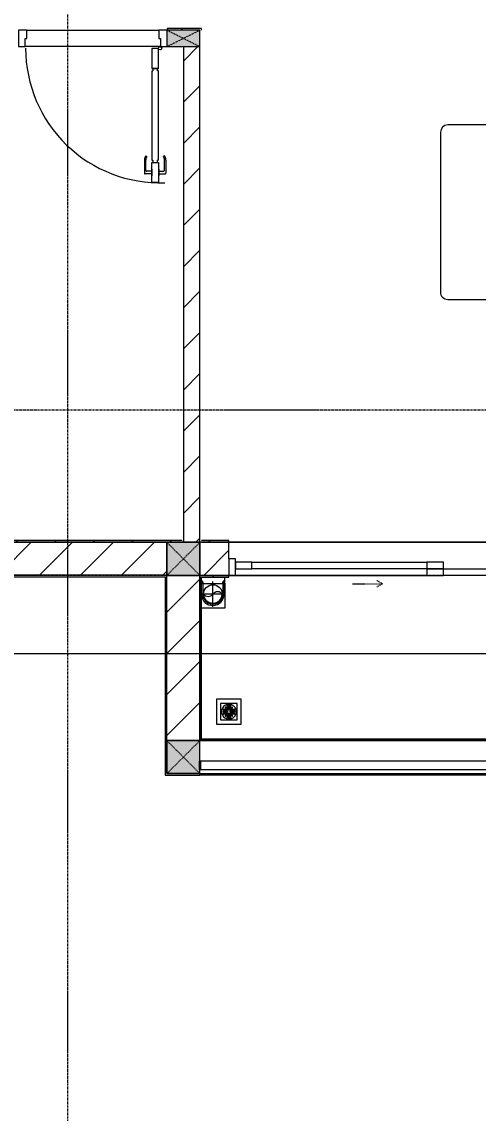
# Model space of a CAD drawing. Header units: millimetres. Extents: x 5356 to 209803, y -16346 to 109894.
# Drawn here: x 48574 to 51338, y 21282 to 27887 of the extents above; entities that cross this region are included whole.
import ezdxf

# ---------------------------------------------------------------- set-up
doc = ezdxf.new("R2010")
doc.units = ezdxf.units.MM
for name, pattern in [('Dash', [6, 3, -3]), ('Grid Line', [22.225, 12.7, -3.175, 3.175, -3.175]), ('IMPORT-CENTER _3_', [10.16, 6.35, -1.27, 1.27, -1.27])]:
    doc.linetypes.add(name, pattern=pattern)
for name, color, linetype, lineweight in [('0-1', 7, 'Continuous', 5), ('A-ANNO-DIMS', 211, 'Continuous', 9), ('A-ANNO-DIMS-220', 211, 'Continuous', 9), ('A-DETL-GENF-1', 9, 'Continuous', 9), ('A-DOOR', 31, 'Continuous', 9), ('A-DOOR-1', 9, 'Continuous', 9), ('A-DOOR-FRAM', 31, 'Continuous', 9), ('A-DOOR-HDLN', 31, 'Dash', 9), ('A-FLOR-1', 9, 'Continuous', 9), ('A-FLOR-HRAL', 11, 'Continuous', 9), ('A-WALL', 113, 'Continuous', 9), ('A-WALL-1', 253, 'Continuous', 18), ('A-WALL-2', 9, 'Continuous', 9), ('A-WALL-3', 113, 'Continuous', 18), ('A-WALL-PATT-1', 10, 'Continuous', 9), ('A-WALL-PATT-2', 9, 'Continuous', 9), ('A-WALL-PATT-3', 111, 'Continuous', 9), ('G-IMPT', 8, 'Continuous', 9), ('G-IMPT-2', 8, 'IMPORT-CENTER _3_', 9), ('I-FURN', 30, 'Continuous', 9), ('I-FURN-1', 9, 'Continuous', 9), ('I-WALL-1', 253, 'Continuous', 18), ('I-WALL-2', 9, 'Continuous', 9), ('M-EQPM', 50, 'Continuous', 9), ('S-BEAM-1', 9, 'Continuous', 9), ('S-COLS', 52, 'Continuous', 9), ('S-COLS-1', 254, 'Continuous', 5), ('S-COLS-2', 253, 'Continuous', 18), ('S-COLS-3', 9, 'Continuous', 9), ('S-COLS-4', 52, 'Continuous', 18), ('S-COLS-5', 52, 'Dash', 9), ('S-COLS-HDLN', 52, 'Dash', 9), ('S-COLS-HDLN-1', 9, 'Dash', 9), ('S-GRID-1', 1, 'Grid Line', 9)]:
    doc.layers.add(name, color=color, linetype=linetype, lineweight=lineweight)
doc.styles.add('Arial_2', font='arial_0.ttf', dxfattribs={"width": 0.9, "height": 660})
doc.dimstyles.new('1_Dim_chi_tiet_khu_đất_2', dxfattribs={"dimscale": 304.8, "dimtxt": 673.371204, "dimasz": 0.866142, "dimexe": 0.721785, "dimexo": 0.0625, "dimgap": 0.072178, "dimtad": 1, "dimdec": 0, "dimrnd": 5, "dimzin": 0, "dimdsep": 46, "dimtxsty": 'Arial_2', "dimblk1": 'OBLIQUE', "dimblk2": 'OBLIQUE', "dimsah": 1, "dimcen": 0.09, "dimdle": 0.721785, "dimazin": 0, "dimtfac": 1, "dimtdec": 4, "dimtix": 1, "dimtmove": 0, "dimatfit": 3, "dimfxl": 2.165354, "dimfxlon": 1, "dimtvp": 1, "dimtolj": 1, "dimtzin": 0, "dimarcsym": 2})
pattern_1 = [(45, (0, 0), (-124.4508, 124.4508), [])]
pattern_2 = [(45, (0, 0), (-116.6726, 116.6726), [])]

# ---------------------------------------------------------------- blocks, each defined once
blk = doc.blocks.new('NCV_TKTC_KET CAU_rvt-1-TKCS_MB ĐỊNH VỊ MỐC TỌA ĐỘ CÔNG TRÌNH')
at = {"layer": 'S-BEAM-1'}
blk.add_line((52727.6, 23535.3), (49652.6, 23535.3), dxfattribs=at)
blk = doc.blocks.new('DOOR_CW_01 CANH MO-PANEL KINH - DIW_01-900x2200-CỬA GỖ VÂN LAMINATE-553393-TKCS_MB ĐỊNH VỊ MỐC TỌA ĐỘ CÔNG TRÌNH')
at = {"layer": 'A-DETL-GENF-1'}
for p, q in [((-397, 872), (-357, 872)), ((-397, 752), (-397, 872)), ((-357, 872), (-357, 752)), ((-442, 737), (-442, 816.5)), ((-399, 820.5), (-438, 820.5)), ((-434, 799.5), (-434, 737)), ((-399, 803.5), (-430, 803.5)), ((-399, 831.8), (-397, 831.8)), ((-399, 792.2), (-399, 831.8)), ((-397, 792.2), (-397, 831.8)), ((-357, 792.2), (-357, 831.8)), ((-355, 831.8), (-357, 831.8)), ((-355, 792.2), (-355, 831.8)), ((-355, 820.5), (-316, 820.5)), ((-355, 803.5), (-324, 803.5)), ((-320, 799.5), (-320, 737)), ((-312, 737), (-312, 816.5)), ((-397, 792.2), (-399, 792.2)), ((-357, 752), (-397, 752)), ((-397, 738), (-391, 738)), ((-397, 738), (-397, 196)), ((-363, 752), (-391, 752)), ((-391, 752), (-391, 738)), ((-363, 738), (-363, 752)), ((-357, 738), (-363, 738)), ((-357, 792.2), (-355, 792.2)), ((-357, 196), (-357, 738)), ((-433.9, 711.2), (-427.3, 715.8)), ((-320.1, 711.2), (-326.7, 715.8)), ((-397, 196), (-391, 196)), ((-357, 182), (-397, 182)), ((-397, 182), (-397, 62)), ((-391, 196), (-391, 182)), ((-391, 182), (-363, 182)), ((-357, 196), (-363, 196)), ((-363, 182), (-363, 196)), ((-357, 62), (-357, 182)), ((-397, 62), (-357, 62))]:
    blk.add_line(p, q, dxfattribs=at)
blk.add_circle((-407, 60), 10, dxfattribs=at)
for centre, radius, start, end in [((-407, 60), 814, 360, 92), ((-438, 816.5), 4, 90, 180), ((-430, 799.5), 4, 90, 180), ((-324, 799.5), 4, 360, 90), ((-316, 816.5), 4, 0, 90), ((-397, 737), 45, 180, 215), ((-397, 737), 37, 180, 215), ((-357, 737), 37, 325, 0), ((-357, 737), 45, 325, 0)]:
    blk.add_arc(centre, radius, start, end, dxfattribs=at)
at = {"layer": 'A-DOOR-1'}
for p, q in [((-410, 50), (-450, 50)), ((-450, 50), (-450, -50)), ((-410, 0), (-410, 50)), ((-400, 0), (-410, 0)), ((-407, 50), (-382, 50)), ((-400, -50), (-400, 0)), ((410, 0), (400, 0)), ((400, 0), (400, -50)), ((450, 50), (410, 50)), ((410, 50), (410, 0)), ((450, -50), (450, 50)), ((-450, -50), (-400, -50)), ((400, -50), (450, -50))]:
    blk.add_line(p, q, dxfattribs=at)
blk = doc.blocks.new('LOBBY_SOFA_1 - LOBBY_SOFA_1-V15-TKCS_MB ĐỊNH VỊ MỐC TỌA ĐỘ CÔNG TRÌNH')
at = {"layer": 'I-FURN'}
for p, q in [((-2556, -14.9), (-2556, -660)), ((-2457, -66), (-2457, -660)), ((-807, -66), (-2457, -66)), ((-807, -660), (-807, -66)), ((-708, -660), (-708, -14.9)), ((-3128.2, -193.5), (-2688.2, -193.5)), ((-3128.2, -633.5), (-3128.2, -193.5)), ((-2688.2, -193.5), (-2688.2, -633.5)), ((-807, -143), (-2457, -143)), ((-1907, -143), (-1907, -660)), ((-1357, -143), (-1357, -660)), ((-575.9, -193.5), (-575.9, -633.5)), ((-135.9, -193.5), (-575.9, -193.5)), ((-135.9, -633.5), (-135.9, -193.5)), ((-2915.4, -269), (-2915.4, -401)), ((-348.6, -269), (-348.6, -401)), ((-2915.4, -357), (-2981.4, -423)), ((-2849.4, -423), (-2915.4, -357)), ((-414.6, -423), (-348.6, -357)), ((-348.6, -357), (-282.6, -423)), ((-2937.4, -423), (-3069.4, -423)), ((-2981.4, -423), (-2915.4, -489)), ((-2915.4, -489), (-2849.4, -423)), ((-2915.4, -445), (-2915.4, -577)), ((-2893.4, -423), (-2761.4, -423)), ((-370.6, -423), (-502.6, -423)), ((-348.6, -489), (-414.6, -423)), ((-282.6, -423), (-348.6, -489)), ((-348.6, -445), (-348.6, -577)), ((-326.6, -423), (-194.6, -423)), ((-2688.2, -633.5), (-3128.2, -633.5)), ((-2556, -660), (-708, -660)), ((-575.9, -633.5), (-135.9, -633.5)), ((-1160.3, -1020.5), (-2128.3, -1020.5)), ((-2172.3, -1064.5), (-2172.3, -1504.5)), ((-1116.3, -1504.5), (-1116.3, -1064.5)), ((-2128.3, -1548.5), (-1160.3, -1548.5))]:
    blk.add_line(p, q, dxfattribs=at)
for centre, radius in [((-2915.4, -423), 154), ((-348.6, -423), 154), ((-2915.4, -423), 22), ((-348.6, -423), 22)]:
    blk.add_circle(centre, radius, dxfattribs=at)
for centre, start, end in [((-2128.3, -1064.5), 90, 180), ((-1160.3, -1064.5), 0, 90), ((-2128.3, -1504.5), 180, 270), ((-1160.3, -1504.5), 270, 0)]:
    blk.add_arc(centre, 44, start, end, dxfattribs=at)
at = {"layer": 'I-FURN-1'}
for p, q in [((-2556, -14.9), (-2556, -660)), ((-708, -660), (-708, -14.9)), ((-2688.2, -193.5), (-3128.2, -193.5)), ((-3128.2, -193.5), (-3128.2, -633.5)), ((-2688.2, -633.5), (-2688.2, -193.5)), ((-135.9, -193.5), (-575.9, -193.5)), ((-575.9, -193.5), (-575.9, -633.5)), ((-135.9, -633.5), (-135.9, -193.5)), ((-3128.2, -633.5), (-2688.2, -633.5)), ((-2556, -660), (-708, -660)), ((-575.9, -633.5), (-135.9, -633.5)), ((-1160.3, -1020.5), (-2128.3, -1020.5)), ((-2172.3, -1064.5), (-2172.3, -1504.5)), ((-1116.3, -1504.5), (-1116.3, -1064.5)), ((-2128.3, -1548.5), (-1160.3, -1548.5))]:
    blk.add_line(p, q, dxfattribs=at)
for centre, start, end in [((-2128.3, -1064.5), 90, 180), ((-1160.3, -1064.5), 0, 90), ((-2128.3, -1504.5), 180, 270), ((-1160.3, -1504.5), 270, 0)]:
    blk.add_arc(centre, 44, start, end, dxfattribs=at)
blk = doc.blocks.new('G1_SOF - BO TRU - 100x200-745959-TKCS_MB ĐỊNH VỊ MỐC TỌA ĐỘ CÔNG TRÌNH')
at = {"layer": 'S-COLS-3'}
blk.add_hatch(color=256, dxfattribs=at).paths.add_polyline_path([(50, -100), (50, 98.4), (-50, 98.4), (-50, -100), (0, -100)])
at = {"layer": 'S-COLS-2'}
for p, q in [((-50, 98.4), (-50, -100)), ((50, -100), (50, 98.4)), ((-50, -100), (50, -100))]:
    blk.add_line(p, q, dxfattribs=at)
at = {"layer": 'S-COLS-HDLN-1'}
for p, q in [((50, 100), (-50, -100)), ((-50, 100), (50, -100))]:
    blk.add_line(p, q, dxfattribs=at)
blk = doc.blocks.new('NCV_TKTC_TANG 1_rvt-1-TKCS_MB ĐỊNH VỊ MỐC TỌA ĐỘ CÔNG TRÌNH')
at = {"layer": 'A-WALL-PATT-1'}
h = blk.add_hatch(dxfattribs=at)
h.set_pattern_fill('FP_2', color=256, style=0, pattern_type=2)
h.set_pattern_definition(pattern_1)
h.paths.add_polyline_path([(49652.6, 24736.9), (49652.6, 27736.9), (49552.6, 27736.9), (49552.6, 24736.9)])
at = {"layer": 'A-WALL-PATT-2'}
h = blk.add_hatch(dxfattribs=at)
h.set_pattern_fill('FP_3', color=256, style=0, pattern_type=2)
h.set_pattern_definition(pattern_2)
h.paths.add_polyline_path([(49552.6, 27836.9), (49662.6, 27836.9), (49662.6, 27846.9), (49454.2, 27846.9), (49454.2, 27836.9)])
h.paths.add_polyline_path([(47721.6, 27836.9), (48554.2, 27836.9), (48554.2, 27846.9), (46352.6, 27846.9), (46352.6, 27836.9), (46511.2, 27836.9)])
h = blk.add_hatch(dxfattribs=at)
h.set_pattern_fill('FP_3', color=256, style=0, pattern_type=2)
h.set_pattern_definition(pattern_2)
h.paths.add_polyline_path([(48932.1, 24736.9), (49552.6, 24736.9), (49552.6, 24746.9), (45962.6, 24746.9), (45962.6, 24736.9), (48452.6, 24736.9)])
h = blk.add_hatch(dxfattribs=at)
h.set_pattern_fill('FP_3', color=256, style=0, pattern_type=2)
h.set_pattern_definition(pattern_2)
h.paths.add_polyline_path([(52552.6, 24736.9), (52552.6, 24746.9), (52327.6, 24746.9), (52327.6, 24736.9)])
h.paths.add_polyline_path([(49827.6, 24736.9), (49827.6, 24746.9), (49662.6, 24746.9), (49662.6, 24736.9)])
h = blk.add_hatch(dxfattribs=at)
h.set_pattern_fill('FP_3', color=256, style=0, pattern_type=2)
h.set_pattern_definition(pattern_2)
h.paths.add_polyline_path([(49652.6, 23536.9), (49662.6, 23536.9), (49662.6, 24536.9), (49652.6, 24536.9), (49652.6, 24090.6)])
h = blk.add_hatch(dxfattribs=at)
h.set_pattern_fill('FP_3', color=256, style=0, pattern_type=2)
h.set_pattern_definition(pattern_2)
h.paths.add_polyline_path([(52727.6, 24526.9), (52727.6, 24536.9), (52327.6, 24536.9), (52327.6, 24526.9), (52717.6, 24526.9)])
h.paths.add_polyline_path([(49827.6, 24526.9), (49827.6, 24536.9), (49662.6, 24536.9), (49662.6, 24526.9), (49823.6, 24526.9)])
at = {"layer": 'A-FLOR-1'}
for p, q in [((48604.2, 27836.9), (49404.2, 27836.9)), ((49414.2, 27736.9), (48594.2, 27736.9)), ((49827.6, 24736.9), (52327.6, 24736.9)), ((52327.6, 24736.9), (49827.6, 24736.9)), ((49867.6, 24536.9), (51027.6, 24536.9))]:
    blk.add_line(p, q, dxfattribs=at)
at = {"layer": 'A-WALL-1'}
for p, q in [((49552.6, 27736.9), (49552.6, 24736.9)), ((49652.6, 24736.9), (49652.6, 27736.9)), ((49552.6, 24736.9), (49652.6, 24736.9))]:
    blk.add_line(p, q, dxfattribs=at)
at = {"layer": 'A-WALL-2'}
for p, q in [((48604.2, 27836.9), (49404.2, 27836.9)), ((49414.2, 27736.9), (48594.2, 27736.9))]:
    blk.add_line(p, q, dxfattribs=at)
at = {"layer": 'I-WALL-1'}
for p, q in [((49662.6, 27846.9), (49454.2, 27846.9)), ((49454.2, 27846.9), (49454.2, 27836.9)), ((49662.6, 27836.9), (49662.6, 27846.9)), ((49542.6, 24746.9), (45962.6, 24746.9)), ((48452.6, 24736.9), (49552.6, 24736.9)), ((49552.6, 24736.9), (49552.6, 24746.9)), ((49827.6, 24746.9), (49662.6, 24746.9)), ((49662.6, 24736.9), (49827.6, 24736.9)), ((49827.6, 24736.9), (49827.6, 24746.9)), ((49652.6, 24536.9), (49652.6, 23536.9)), ((49662.6, 24536.9), (49652.6, 24536.9)), ((49827.6, 24536.9), (49662.6, 24536.9)), ((49662.6, 23536.9), (49662.6, 24526.9)), ((49662.6, 24526.9), (49827.6, 24526.9)), ((49827.6, 24526.9), (49827.6, 24536.9)), ((49652.6, 23536.9), (49662.6, 23536.9))]:
    blk.add_line(p, q, dxfattribs=at)
at = {"layer": 'I-WALL-2'}
for p, q in [((49662.6, 23546.9), (52717.6, 23546.9)), ((52717.6, 23536.9), (49662.6, 23536.9))]:
    blk.add_line(p, q, dxfattribs=at)
at = {"layer": 'A-DOOR-1', "rotation": 180}
blk.add_blockref('DOOR_CW_01 CANH MO-PANEL KINH - DIW_01-900x2200-CỬA GỖ VÂN LAMINATE-553393-TKCS_MB ĐỊNH VỊ MỐC TỌA ĐỘ CÔNG TRÌNH', (49004.2, 27786.9), dxfattribs=at)
at = {"layer": 'I-FURN-1', "rotation": 270.0000000000005}
blk.add_blockref('LOBBY_SOFA_1 - LOBBY_SOFA_1-V15-TKCS_MB ĐỊNH VỊ MỐC TỌA ĐỘ CÔNG TRÌNH', (52657.5, 25090.4), dxfattribs=at)
at = {"layer": 'S-COLS-3', "rotation": 89.99999999999945}
blk.add_blockref('G1_SOF - BO TRU - 100x200-745959-TKCS_MB ĐỊNH VỊ MỐC TỌA ĐỘ CÔNG TRÌNH', (49552.6, 27786.9), dxfattribs=at)
blk = doc.blocks.new('DEG_02-DEG_03 - DEG_02-2500x2400mm-CỬA ĐI 02 CÁNH TRƯỢT-625766-TKCS_MB ĐỊNH VỊ MỐC TỌA ĐỘ CÔNG TRÌNH')
at = {"layer": 'A-DOOR'}
for p, q in [((-1110, 100), (-1210, 100)), ((-1210, 100), (-1210, 60)), ((-1110, 60), (-1110, 100)), ((-1110, 100), (-50, 100)), ((50, 100), (-50, 100)), ((-50, 100), (-50, 60)), ((50, 60), (50, 100)), ((-1210, 60), (-1110, 60)), ((-50, 60), (-1110, 60)), ((50, 60), (-50, 60)), ((-50, 60), (-50, 20)), ((-50, 60), (50, 60)), ((-50, 20), (50, 20)), ((50, 20), (50, 60)), ((50, 60), (1110, 60)), ((1110, 20), (50, 20)), ((1210, 60), (1110, 60)), ((1110, 60), (1110, 20)), ((1110, 20), (1210, 20)), ((1210, 20), (1210, 60))]:
    blk.add_line(p, q, dxfattribs=at)
at = {"layer": 'A-DOOR-FRAM'}
for p, q in [((-1210, 100), (-1250, 100)), ((-1250, 100), (-1250, 0)), ((-1210, 0), (-1210, 100)), ((1250, 100), (1210, 100)), ((1210, 100), (1210, 0)), ((1250, 0), (1250, 100)), ((-1250, 0), (-1210, 0)), ((1210, 0), (1250, 0))]:
    blk.add_line(p, q, dxfattribs=at)
at = {"layer": 'A-DOOR-HDLN'}
for p, q in [((-500.4, 151.1), (-320.4, 151.1)), ((-320.4, 151.1), (-355, 171.1)), ((-320.4, 151.1), (-355, 131.1)), ((320.4, 151.1), (355, 171.1)), ((320.4, 151.1), (355, 131.1)), ((500.4, 151.1), (320.4, 151.1))]:
    blk.add_line(p, q, dxfattribs=at)
blk = doc.blocks.new('Railing - 50 x 10mm-1251311-TKCS_MB ĐỊNH VỊ MỐC TỌA ĐỘ CÔNG TRÌNH')
at = {"layer": 'A-FLOR-HRAL'}
for p, q in [((25, 5), (-25, 5)), ((-25, 5), (-25, -5)), ((25, -5), (25, 5)), ((-25, -5), (25, -5))]:
    blk.add_line(p, q, dxfattribs=at)
blk = doc.blocks.new('Railing - Railing-1602668-TKCS_MB ĐỊNH VỊ MỐC TỌA ĐỘ CÔNG TRÌNH')
at = {"layer": 'A-FLOR-HRAL'}
for p, q in [((52722.6, 23412.4), (49657.6, 23412.4)), ((49657.6, 23362.4), (52722.6, 23362.4))]:
    blk.add_line(p, q, dxfattribs=at)
at = {"rotation": 90}
for p in [(49652.6, 23387.4), (52727.6, 23387.4)]:
    blk.add_blockref('Railing - 50 x 10mm-1251311-TKCS_MB ĐỊNH VỊ MỐC TỌA ĐỘ CÔNG TRÌNH', p, dxfattribs=at)
blk = doc.blocks.new('TKTC_XREF_251221_MB TANG 1 - TKTC_XREF_260130_MB TANG 1_dwg_THU NUOC - THU NUOC-444531-TKCS_MB TẦNG 1-4202120-TKCS_MB ĐỊNH VỊ MỐC TỌA ĐỘ CÔNG TRÌNH')
at = {"layer": 'M-EQPM'}
for p, q in [((-23.3, 10.8), (40.9, 10.8)), ((40.9, 4.8), (-23.3, 4.8)), ((-11, 23.3), (28.5, 23.3)), ((28.5, 17.3), (-11, 17.3)), ((-1.1, 35.6), (18.5, 35.6)), ((18.5, 29.6), (-1.1, 29.6)), ((-23.3, -13.6), (40.9, -13.6)), ((40.9, -19.6), (-23.3, -19.6)), ((-11, -26.1), (28.5, -26.1)), ((28.5, -32.1), (-11, -32.1)), ((-1.1, -38.5), (18.5, -38.5)), ((18.5, -44.5), (-1.1, -44.5))]:
    blk.add_line(p, q, dxfattribs=at)
at = {"layer": 'M-EQPM', "flags": 128}
for points in [[(83.7, -79.4), (83.7, 70.6), (-66.3, 70.6), (-66.3, -79.4)], [(58.7, -54.4), (58.7, 45.6), (-41.3, 45.6), (-41.3, -54.4)]]:
    blk.add_lwpolyline(points, close=True, dxfattribs=at)
for points in [[(-23.3, -1.2), (0.7, -1.2), (0.7, -7.2), (-23.3, -7.2)], [(40.9, -7.2), (16.7, -7.2), (16.7, -1.2), (40.9, -1.2)]]:
    blk.add_lwpolyline(points, dxfattribs=at)
at = {"layer": 'M-EQPM'}
for centre, radius, start, end in [((8.7, -4.4), 45, 360, 180), ((8.7, -4.4), 45, 360, 180), ((-23.3, 7.8), 3, 90, 270), ((-11, 20.3), 3, 90, 270), ((-1.1, 32.6), 3, 90, 270), ((18.5, 32.6), 3, 270, 90), ((28.5, 20.3), 3, 270, 90), ((40.9, 7.8), 3, 270, 90), ((8.7, -4.4), 45, 180, 360), ((8.7, -4.4), 45, 180, 360), ((-23.3, -4.2), 3, 90, 270), ((-23.3, -16.6), 3, 90, 270), ((-11, -29.1), 3, 90, 270), ((-1.1, -41.5), 3, 90, 270), ((18.5, -41.5), 3, 270, 90), ((28.5, -29.1), 3, 270, 90), ((40.9, -4.2), 3, 270, 90), ((40.9, -16.6), 3, 270, 90)]:
    blk.add_arc(centre, radius, start, end, dxfattribs=at)
blk = doc.blocks.new('TKTC_XREF_251221_MB TANG 1 - TKTC_XREF_260130_MB TANG 1_dwg_CUM U_DN100-V242-TKCS_MB ĐỊNH VỊ MỐC TỌA ĐỘ CÔNG TRÌNH')
at = {"layer": 'G-IMPT'}
blk.add_hatch(color=256, dxfattribs=at).paths.add_polyline_path([(61, 0), (58.9, 15.8), (52.8, 30.5), (43.1, 43.1), (30.5, 52.8), (15.8, 58.9), (0, 61), (0, 57), (14.8, 55.1), (28.5, 49.4), (40.3, 40.3), (49.4, 28.5), (55.1, 14.8), (57, 0), (55.1, -14.8), (49.4, -28.5), (40.3, -40.3), (28.5, -49.4), (14.8, -55.1), (0, -57), (0, -61), (15.8, -58.9), (30.5, -52.8), (43.1, -43.1), (52.8, -30.5), (58.9, -15.8)])
for p, q in [((-79.1, 66.6), (-79.1, 63.4)), ((-76.6, 66.6), (-76.6, 63.4)), ((-74.6, 66.6), (-74.6, 63.4)), ((-72.7, 69.3), (-72.7, 60.7)), ((-66.9, 67.9), (-71.7, 67.9)), ((-65, 69), (0, 69)), ((-66.9, 62.1), (-71.7, 62.1)), ((-79.1, -63.4), (-79.1, -66.6)), ((-76.6, -63.4), (-76.6, -66.6)), ((-74.6, -63.4), (-74.6, -66.6)), ((-72.7, -60.7), (-72.7, -68.6)), ((-66.9, -62.1), (-71.7, -62.1)), ((-66.9, -67.9), (-71.7, -67.9))]:
    blk.add_line(p, q, dxfattribs=at)
at = {"layer": 'G-IMPT', "flags": 128}
for points in [[(-72.7, 67.6), (-78.1, 67.6), (-78.1, 62.4), (-72.7, 62.4)], [(-71.7, 59.2), (-66.9, 59.2), (-66.9, 70.8), (-71.7, 70.8)], [(-66.9, 70.8), (-66.9, 72.7), (-65, 72.7), (-65, 57.3), (-66.9, 57.3), (-66.9, 59.2)], [(-65, 61), (0, 61), (0, 57)], [(-72.7, -62.4), (-78.1, -62.4), (-78.1, -67.6), (-72.7, -67.6)], [(-66.9, -68.7), (-66.9, -59.2), (-71.7, -59.2)], [(-66.9, -59.2), (-66.9, -57.3), (-65, -57.3), (-65, -68.7)], [(-65, -61), (0, -61), (0, -57)]]:
    blk.add_lwpolyline(points, dxfattribs=at)
at = {"layer": 'G-IMPT'}
for centre, radius, start, end in [((-78.1, 66.6), 0.96, 90, 180), ((-71.1, 69.3), 1.56, 112.61986, 247.38014), ((-67.9, 65), 4.8, 143.1301, 216.8699), ((0, 0), 69, 271.95476, 90), ((-78.1, 63.4), 0.96, 180, 270), ((-71.1, 60.7), 1.56, 112.61986, 247.38014), ((0, 0), 61, 270, 90), ((0, 0), 57, 270, 90), ((-78.1, -63.4), 0.96, 90, 180), ((-71.1, -60.7), 1.56, 112.61986, 247.38014), ((-67.9, -65), 4.8, 143.1301, 216.8699), ((-78.1, -66.6), 0.96, 180, 270)]:
    blk.add_arc(centre, radius, start, end, dxfattribs=at)
blk = doc.blocks.new('TKTC_XREF_251221_MB TANG 1 - TKTC_XREF_260130_MB TANG 1_dwg_$cc-V240-TKCS_MB ĐỊNH VỊ MỐC TỌA ĐỘ CÔNG TRÌNH')
at = {"layer": 'G-IMPT'}
blk.add_circle((0, 0), 0.5, dxfattribs=at)
for centre, radius, start, end in [((0, 0), 0.5, 90, 270), ((0.188, 0.25), 0.313, 126.8699, 233.1301), ((-0.188, -0.25), 0.313, 306.8699, 53.1301)]:
    blk.add_arc(centre, radius, start, end, dxfattribs=at)
at = {"layer": 'G-IMPT-2'}
for p, q in [((0, -0.673), (0, 0.607)), ((-0.673, 0), (0.673, 0))]:
    blk.add_line(p, q, dxfattribs=at)
blk = doc.blocks.new('TKTC_XREF_251221_MB TANG 1 - TKTC_XREF_260130_MB TANG 1_dwg-4202109-TKCS_MB ĐỊNH VỊ MỐC TỌA ĐỘ CÔNG TRÌNH')
at = {"layer": 'G-IMPT'}
blk.add_line((-153489.5, -376858.4), (-153348.6, -376858.4), dxfattribs=at)
at = {"layer": 'G-IMPT', "flags": 128}
for points in [[(-153489.5, -376858.2), (-153348.3, -376858.2), (-153348.6, -376819.7)], [(-153348.6, -376858.4), (-153348.6, -377008), (-153489.1, -377008)]]:
    blk.add_lwpolyline(points, dxfattribs=at)
for name, p, xscale, yscale, zscale, rotation in [('TKTC_XREF_251221_MB TANG 1 - TKTC_XREF_260130_MB TANG 1_dwg_CUM U_DN100-V242-TKCS_MB ĐỊNH VỊ MỐC TỌA ĐỘ CÔNG TRÌNH', (-153421, -376923.3), 0.9975000000000007, 0.9975000000000007, 0.9975000000000007, 270.0009913382947), ('TKTC_XREF_251221_MB TANG 1 - TKTC_XREF_260130_MB TANG 1_dwg_$cc-V240-TKCS_MB ĐỊNH VỊ MỐC TỌA ĐỘ CÔNG TRÌNH', (-153420.1, -376923.3), 113.7150000000073, 113.7150000000073, 113.7150000000073, 89.99900866374671)]:
    blk.add_blockref(name, p, dxfattribs=dict(xscale=xscale, yscale=yscale, zscale=zscale, rotation=rotation))
blk.add_blockref('TKTC_XREF_251221_MB TANG 1 - TKTC_XREF_260130_MB TANG 1_dwg_THU NUOC - THU NUOC-444531-TKCS_MB TẦNG 1-4202120-TKCS_MB ĐỊNH VỊ MỐC TỌA ĐỘ CÔNG TRÌNH', (-153332.3, -377630.4))
blk = doc.blocks.new('TKTC_XREF_251221_MB TANG 1 - TKTC_XREF_251221_MB TANG 1-2038492-TKCS_MB ĐỊNH VỊ MỐC TỌA ĐỘ CÔNG TRÌNH')
blk.add_blockref('TKTC_XREF_251221_MB TANG 1 - TKTC_XREF_260130_MB TANG 1_dwg-4202109-TKCS_MB ĐỊNH VỊ MỐC TỌA ĐỘ CÔNG TRÌNH', (169499.1, 384109.7))
blk = doc.blocks.new('G1_SOF - BO TRU - 200x200-3050151-TKCS_MB ĐỊNH VỊ MỐC TỌA ĐỘ CÔNG TRÌNH')
at = {"layer": 'S-COLS-HDLN'}
for p, q in [((-100, 100), (100, -100)), ((100, 100), (-100, -100))]:
    blk.add_line(p, q, dxfattribs=at)
blk = doc.blocks.new('DIMBLOCK7-TKCS_MB ĐỊNH VỊ MỐC TỌA ĐỘ CÔNG TRÌNH')
at = {"layer": 'A-ANNO-DIMS-220'}
for p, q in [((33652.6, 24724.5), (33652.6, 23844.5)), ((33652.6, 24064.5), (33652.6, 24724.5)), ((127252.6, 24724.5), (127252.6, 23844.5)), ((127252.6, 24064.5), (127252.6, 24724.5)), ((33432.6, 24064.5), (127472.6, 24064.5))]:
    blk.add_line(p, q, dxfattribs=at)
at = {"layer": 'A-ANNO-DIMS-220', "lineweight": 25}
for p, q in [((33652.6, 24064.5), (33784.6, 24196.5)), ((127252.6, 24064.5), (127384.6, 24196.5)), ((33652.6, 24064.5), (33520.6, 23932.5)), ((127252.6, 24064.5), (127120.6, 23932.5))]:
    blk.add_line(p, q, dxfattribs=at)
at = {"layer": 'A-ANNO-DIMS-220', "color": 0, "insert": (79313, 24943.3), "char_height": 660, "width": 2734.923, "attachment_point": 1, "line_spacing_factor": 0.941778, "style": 'Arial_2'}
blk.add_mtext('93600', dxfattribs=at)
blk = doc.blocks.new('_Oblique')
at = {"color": 0, "linetype": 'ByBlock', "lineweight": -2}
blk.add_line((-0.5, -0.5), (0.5, 0.5), dxfattribs=at)

msp = doc.modelspace()

# ---------------------------------------------------------------- hatches: boundary and pattern name
at = {"layer": 'A-WALL-PATT-3'}
h = msp.add_hatch(dxfattribs=at)
h.set_pattern_fill('FP_1', color=256, style=0, pattern_type=2)
h.set_pattern_definition(pattern_1)
h.paths.add_polyline_path([(49452.6, 24536.9), (49452.6, 24736.9), (48452.6, 24736.9), (48452.6, 24537.4), (49442.6, 24537.4)])
h.paths.add_polyline_path([(46052.6, 24537.4), (47052.6, 24537.4), (47052.6, 24736.9), (46052.6, 24736.9)])
h = msp.add_hatch(dxfattribs=at)
h.set_pattern_fill('FP_1', color=256, style=0, pattern_type=2)
h.set_pattern_definition(pattern_1)
h.paths.add_polyline_path([(52563.4, 24536.9), (52577.6, 24536.9), (52577.6, 24736.9), (52327.6, 24736.9), (52327.6, 24536.9)])
h.paths.add_polyline_path([(49827.6, 24536.9), (49827.6, 24736.9), (49652.6, 24736.9), (49652.6, 24536.9)])
h = msp.add_hatch(dxfattribs=at)
h.set_pattern_fill('FP_1', color=256, style=0, pattern_type=2)
h.set_pattern_definition(pattern_1)
h.paths.add_polyline_path([(49452.6, 23536.9), (49652.6, 23536.9), (49652.6, 24536.9), (49452.6, 24536.9), (49452.6, 24090.6)])
at = {"layer": 'S-COLS-1'}
for points in [[(49452.6, 24536.9), (49652.6, 24536.9), (49652.6, 24736.9), (49452.6, 24736.9)], [(49452.6, 23336.9), (49652.6, 23336.9), (49652.6, 23362.4), (49647.6, 23362.4), (49647.6, 23412.4), (49652.6, 23412.4), (49652.6, 23536.9), (49452.6, 23536.9)]]:
    msp.add_hatch(color=256, dxfattribs=at).paths.add_polyline_path(points)

# ---------------------------------------------------------------- linework, layer by layer
at = {"layer": 'A-WALL'}
for p, q in [((49452.6, 24536.9), (49452.6, 24736.9)), ((49652.6, 24736.9), (49652.6, 24536.9)), ((49827.6, 24736.9), (52327.6, 24736.9)), ((49442.6, 24537.4), (48452.6, 24537.4)), ((49442.6, 24536.9), (49442.6, 24537.4)), ((49652.6, 24536.9), (49442.6, 24536.9)), ((51027.6, 24536.9), (49867.6, 24536.9)), ((49452.6, 23536.9), (49652.6, 23536.9)), ((49652.6, 23336.9), (52727.6, 23336.9)), ((52727.6, 23326.9), (49652.6, 23326.9))]:
    msp.add_line(p, q, dxfattribs=at)
at = {"layer": 'A-WALL-3'}
for p, q in [((49452.6, 24736.9), (48452.6, 24736.9)), ((49827.6, 24736.9), (49652.6, 24736.9)), ((49827.6, 24636.9), (49827.6, 24736.9)), ((45852.6, 24527.4), (49442.6, 24527.4)), ((49442.6, 24527.4), (49442.6, 23326.9)), ((49452.6, 23336.9), (49452.6, 24536.9)), ((49652.6, 23536.9), (49652.6, 24536.9)), ((49652.6, 24536.9), (49827.6, 24536.9)), ((49442.6, 23326.9), (49652.6, 23326.9)), ((49652.6, 23336.9), (49452.6, 23336.9)), ((49652.6, 23326.9), (49652.6, 23336.9))]:
    msp.add_line(p, q, dxfattribs=at)
at = {"layer": 'S-COLS'}
for p, q in [((49452.6, 24736.9), (49452.6, 24536.9)), ((49652.6, 24536.9), (49652.6, 24736.9)), ((49452.6, 24536.9), (49652.6, 24536.9)), ((49652.6, 23536.9), (49452.6, 23536.9))]:
    msp.add_line(p, q, dxfattribs=at)
at = {"layer": 'S-COLS-4'}
for p, q in [((49652.6, 24736.9), (49452.6, 24736.9)), ((49452.6, 23536.9), (49452.6, 23336.9)), ((49652.6, 23412.4), (49652.6, 23536.9)), ((49452.6, 23336.9), (49652.6, 23336.9)), ((49652.6, 23336.9), (49652.6, 23362.4))]:
    msp.add_line(p, q, dxfattribs=at)
at = {"layer": 'S-GRID-1'}
for p, q in [((48852.6, 20960.6), (48852.6, 80482.7)), ((128757.8, 25536.9), (32145.8, 25536.9)), ((131551.8, 24536.9), (29351.8, 24536.9))]:
    msp.add_line(p, q, dxfattribs=at)

# ---------------------------------------------------------------- block references
at = {"layer": '0-1'}
for name in ['NCV_TKTC_KET CAU_rvt-1-TKCS_MB ĐỊNH VỊ MỐC TỌA ĐỘ CÔNG TRÌNH', 'NCV_TKTC_TANG 1_rvt-1-TKCS_MB ĐỊNH VỊ MỐC TỌA ĐỘ CÔNG TRÌNH']:
    msp.add_blockref(name, (0, 0), dxfattribs=at)
at = {"layer": 'A-DOOR', "rotation": 180}
msp.add_blockref('DEG_02-DEG_03 - DEG_02-2500x2400mm-CỬA ĐI 02 CÁNH TRƯỢT-625766-TKCS_MB ĐỊNH VỊ MỐC TỌA ĐỘ CÔNG TRÌNH', (51077.6, 24636.9), dxfattribs=at)
at = {"layer": 'A-FLOR-HRAL'}
msp.add_blockref('Railing - Railing-1602668-TKCS_MB ĐỊNH VỊ MỐC TỌA ĐỘ CÔNG TRÌNH', (0, 0), dxfattribs=at)
at = {"layer": 'M-EQPM'}
msp.add_blockref('TKTC_XREF_251221_MB TANG 1 - TKTC_XREF_251221_MB TANG 1-2038492-TKCS_MB ĐỊNH VỊ MỐC TỌA ĐỘ CÔNG TRÌNH', (33652.6, 17236.9), dxfattribs=at)
at = {"layer": 'S-COLS-5'}
for p in [(49552.6, 24636.9), (49552.6, 23436.9)]:
    msp.add_blockref('G1_SOF - BO TRU - 200x200-3050151-TKCS_MB ĐỊNH VỊ MỐC TỌA ĐỘ CÔNG TRÌNH', p, dxfattribs=at)

# ---------------------------------------------------------------- dimensions: what is measured, and where the dimension line sits
at = {"layer": 'A-ANNO-DIMS'}
dim = msp.add_linear_dim(base=(127252.6, 24064.5), p1=(33652.6, 24724.5), p2=(127252.6, 24724.5), dimstyle='1_Dim_chi_tiet_khu_đất_2', override={"dimpost": '<>', "dimfxl": 93600}, dxfattribs=at)
dim.commit()
dim.dimension.update_dxf_attribs({"geometry": 'DIMBLOCK7-TKCS_MB ĐỊNH VỊ MỐC TỌA ĐỘ CÔNG TRÌNH', "text_midpoint": (80452.6, 24423.7)})

doc.saveas('drawing.dxf')
